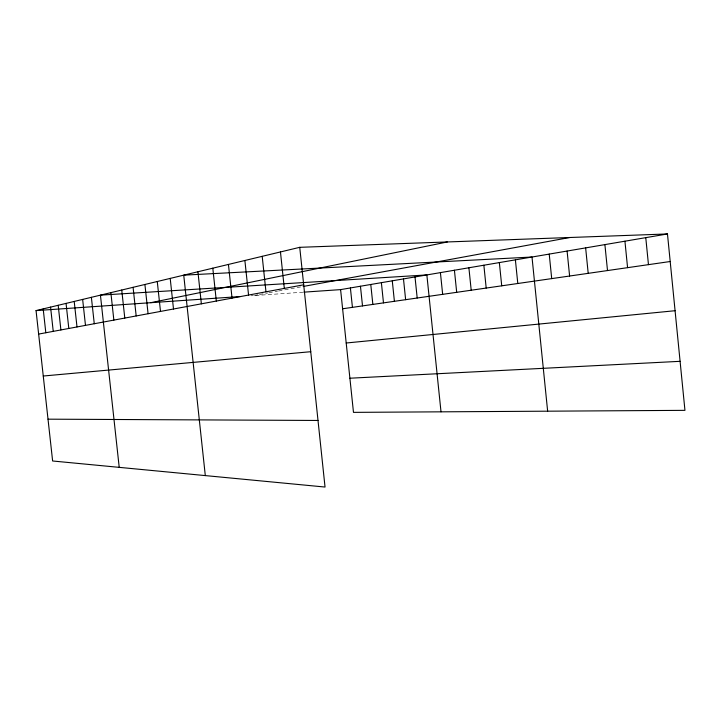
<?xml version="1.0" encoding="UTF-8"?>
<svg xmlns="http://www.w3.org/2000/svg" width="721" height="721" viewBox="0 0 721 721"><rect width="100%" height="100%" fill="white"/><g stroke="black" fill="none" stroke-linecap="round" stroke-linejoin="round"><path stroke-width="0.54" stroke-dasharray="3.6 2.7" d="M254.36 295.439L258.451 294.691M259.479 294.501L267.815 292.969M268.87 292.78L277.45 291.203M278.531 291.005L302.153 286.661M251.178 295.781L253.332 295.628M255.522 295.484L302.766 292.23"/><path stroke-width="1.08" d="M299.738 247.321L325.036 487.045L52.624 460.989L36.05 310.598L299.738 247.321L667.466 233.955L684.95 410.348L353.479 412.367L340.6 289.617L667.466 233.955M150.734 302.694L447.308 241.959M38.637 334.084L303.694 284.804M303.217 286.462L569.743 237.506M342.61 308.777L670.197 261.516M346.206 343.007L675.072 310.715M43.26 376.02L310.76 351.704M36.05 310.598L240.426 296.52M303.874 292.149L340.6 289.617M349.901 378.219L680.092 361.32M48.019 419.171L318.015 420.46M119.217 467.361L100.435 295.141L426.859 274.926L441.009 411.835M91.378 297.313L94.271 323.738M82.645 299.413L85.484 325.378M74.209 301.441L77.003 326.946M66.062 303.397L68.81 328.47M58.185 305.28L60.897 329.948M50.569 307.11L53.237 331.372M43.188 308.885L45.82 332.751M197.924 271.754L201.366 303.829M205.305 475.59L183.738 275.152L531.999 257.027L547.645 411.186M170.201 278.405L173.5 309.012M157.268 281.505L160.504 311.427M144.912 284.471L148.075 313.734M133.079 287.309L136.179 315.951M121.741 290.031L124.787 318.069M110.863 292.645L113.855 320.097M280.46 251.944L284.317 288.409M262.201 256.325L265.968 291.825M244.879 260.479L248.565 295.06M228.44 264.427L232.036 298.124M212.803 268.176L216.327 301.054M392.278 280.82L394.405 301.306M381.382 282.677L383.482 302.883M370.774 284.48L372.856 304.415M360.455 286.237L362.51 305.911M350.397 287.949L352.434 307.362M483.863 265.22L486.197 288.067M468.893 267.77L471.201 290.23M454.419 270.24L456.69 292.32M440.414 272.619L442.658 294.348M415.008 276.945L417.189 298.025M403.481 278.91L405.635 299.684M585.641 247.889L588.201 273.349M567.094 251.052L569.608 276.026M549.222 254.089L551.709 278.612M515.389 259.857L517.795 283.506M499.347 262.588L501.726 285.822M645.773 237.651L648.458 264.652M624.936 241.202L627.576 267.662M604.901 244.608L607.506 270.564"/></g></svg>
